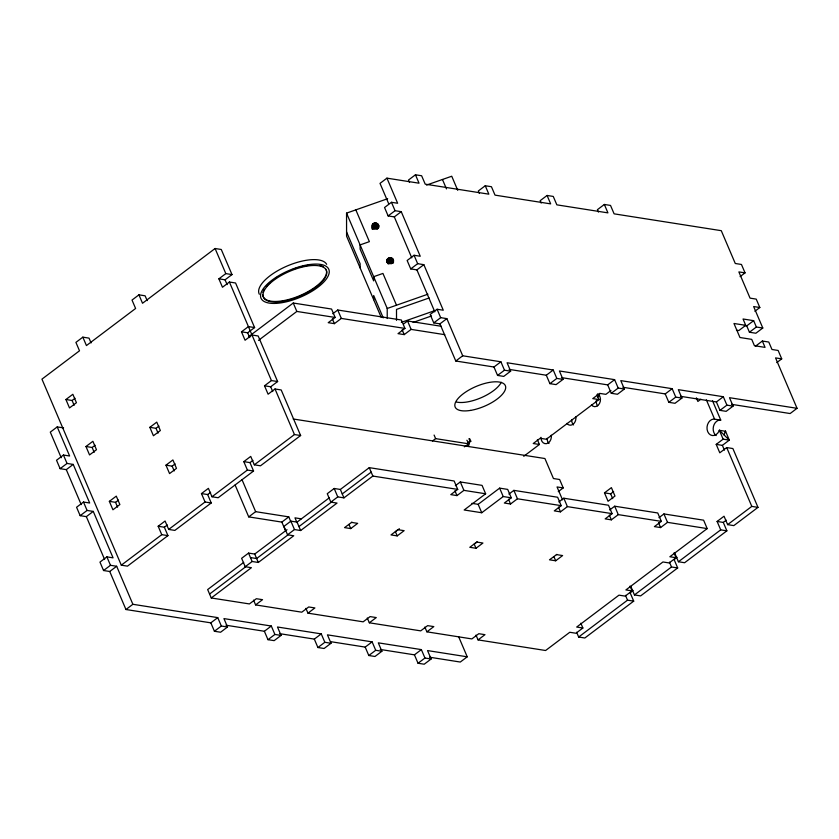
<?xml version="1.0" encoding="UTF-8"?>
<svg xmlns="http://www.w3.org/2000/svg" width="839" height="839" viewBox="0 0 839 839"><rect width="100%" height="100%" fill="white"/><g stroke="black" fill="none" stroke-linecap="round" stroke-linejoin="round"><path stroke-width="1.26" d="M378.651 225.597C379.092 229.991 371.404 229.844 372.076 225.45C373.072 220.919 380.392 223.226 378.651 227.694M386.905 260.226C386.234 264.61 393.931 264.767 393.481 260.363C392.736 255.78 385.174 257.793 386.905 262.324M716.202 444.387L723.124 439.164L729.301 440.129L724.067 434.927L725.557 431.194L729.301 440.129L722.379 445.362L716.202 444.387L719.789 452.798L726.71 447.575L732.887 448.55L757.984 507.375L733.81 525.613L727.633 524.637L724.036 516.226L717.114 521.449L720.701 529.86L726.878 530.835L723.291 522.424L717.114 521.449M719.38 430.229L718.971 431.215A8.296 6.45 -81.1 0 1 707.717 431.676A8.296 6.45 -81.1 0 1 713.79 419.07L720.743 420.077L712.531 400.811M725.148 432.179L725.557 431.194M378.032 228.344L375.002 227.128L372.317 228.9L372.317 224.705M392.862 258.915L392.862 263.121L390.701 261.915L387.608 263.006L387.597 258.8M91.073 342.931L89.028 338.127L82.851 337.152L75.919 342.385L79.506 350.796L41.95 379.144L121.298 565.171L127.476 566.147L167.936 535.628L164.35 527.217L158.172 526.252L161.759 534.663L167.936 535.628M147.171 300.614L145.116 295.81L138.938 294.835L132.017 300.068L135.603 308.479L86.438 345.574L82.851 337.152M243.803 461.639L249.98 462.614L253.567 471.025L247.39 470.05L243.803 461.639L250.725 456.416L254.322 464.827L260.499 465.802L300.624 435.525L281.201 389.957L275.024 388.981L268.102 394.204L264.505 385.793L270.693 386.769L277.615 381.546L258.181 335.978L252.004 335.013L245.072 340.235L241.485 331.825L247.662 332.789L254.595 327.567L235.581 282.995L229.404 282.019L222.471 287.242L218.885 278.831L225.062 279.807L231.994 274.584L221.265 249.477L215.088 248.512L142.525 303.257L138.938 294.835M218.885 278.831L225.817 273.608L231.994 274.584M65.914 399.521L72.846 394.288L76.433 402.699L69.501 407.932L65.914 399.521L72.091 400.486L75.059 398.252M63.586 427.9L57.22 426.904L50.298 432.127L61.216 457.737M409.547 182.409L408.52 180.007L415.452 174.785L419.039 183.196L386.936 178.151L380.015 183.374L388.677 203.699M386.936 178.151L397.644 203.258L391.467 202.293L384.545 207.516L388.132 215.927L394.309 216.902L401.241 211.669L420.245 256.252L414.067 255.276L407.146 260.499L410.732 268.91L416.91 269.885L423.842 264.663L443.275 310.22L437.088 309.255L430.166 314.478L433.753 322.889L439.93 323.864L446.862 318.631L462.709 355.788L500.893 361.787L504.48 370.198L510.657 371.163L507.071 362.752L553.237 370.009L556.823 378.42L563 379.396L559.414 370.974L614.609 379.648L618.196 388.058L624.384 389.034L620.787 380.623L672.165 388.688L675.752 397.109L681.929 398.074L678.342 389.663L723.323 396.732L726.91 405.143L733.087 406.118L729.5 397.696L797.05 408.31L775.551 357.896L781.728 358.872L778.141 350.461L771.964 349.485L768.786 342.039L762.347 341.033L755.415 346.255M57.22 426.904L69.627 456.007L63.449 455.032L56.528 460.254L60.114 468.676L66.291 469.641L73.224 464.418L89.679 503.001L83.501 502.037L76.569 507.259L80.166 515.67L86.344 516.635L93.265 511.412L113.076 557.851L106.889 556.876L99.967 562.109L103.554 570.52L109.731 571.485L116.663 566.262L132.877 604.29L217.752 617.619L221.339 626.03L227.526 627.006L223.929 618.595L271.312 626.03L274.898 634.452L281.075 635.417L277.489 627.006L321.253 633.885L324.84 642.296L331.017 643.261L327.43 634.85L372.128 641.877L375.715 650.288L381.892 651.263L378.305 642.842L421.367 649.606L424.954 658.028L431.131 658.993L427.544 650.582L467.229 656.811L458.681 636.791M388.132 215.927L395.054 210.704L401.241 211.669M85.966 446.516L92.888 441.293L96.475 449.704L89.553 454.927L85.966 446.516L92.143 447.481L95.111 445.247M60.114 468.676L67.036 463.443L73.224 464.418M241.485 331.825L248.417 326.591L254.595 327.567M248.669 336.659L293.251 303.026L331.562 309.046L335.149 317.457L328.227 322.679L334.404 323.655L341.326 318.421L404.954 328.427L401.367 320.005L337.739 310.011L332.789 313.744M258.485 340.382L296.838 311.437L335.149 317.457M149.835 427.345L156.767 422.122L160.354 430.533L153.422 435.756L149.835 427.345L156.012 428.32L158.98 426.076M541.176 203.09L540.159 200.689L547.08 195.466L550.667 203.877L495.02 195.13L491.434 186.719L485.257 185.744L478.335 190.977L479.352 193.379M80.166 515.67L87.088 510.448L93.265 511.412M410.732 268.91L417.654 263.687L423.842 264.663M109.353 501.365L116.285 496.132L119.872 504.554L112.94 509.776L109.353 501.365L115.541 502.33L118.509 500.096M264.505 385.793L271.437 380.57L277.615 381.546M165.975 465.173L172.897 459.95L176.484 468.361L169.562 473.584L165.975 465.173L172.152 466.148L175.12 463.904M403.59 323.969L407.544 320.98L441.188 326.266M404.954 328.427L398.032 333.649L404.209 334.614L411.131 329.391L444.785 334.677M158.172 526.252L165.094 521.019L168.681 529.44L174.858 530.405L211.239 502.96L207.653 494.549L201.465 493.584L205.062 501.995L211.239 502.96M201.465 493.584L208.397 488.35L211.984 496.772L218.161 497.737L253.567 471.025M103.554 570.52L110.486 565.297L116.663 566.262M433.753 322.889L440.685 317.666L446.862 318.631M164.35 527.217L167.318 524.983M207.653 494.549L210.62 492.315M249.98 462.614L252.948 460.37M121.298 565.171L161.759 534.663M168.681 529.44L205.062 501.995M211.984 496.772L247.39 470.05M254.322 464.827L294.447 434.56L300.624 435.525M740.103 276.608L745.042 272.874L741.456 264.463L735.279 263.498L721.278 230.683L614.106 213.84L610.519 205.429L604.342 204.454L597.42 209.687L598.438 212.089M109.731 571.485L125.955 609.513L132.877 604.29M235.109 484.994L248.722 516.887L255.643 511.664L288.784 516.876L290.829 521.68M439.93 323.864L455.776 361.011L462.709 355.788M248.722 516.887L281.852 522.099L288.784 516.876M455.776 361.011L493.972 367.01L500.893 361.787M287.011 529.703L254.731 554.055L248.554 553.09L241.622 558.313L245.219 566.724L251.396 567.699L211.25 597.976L207.663 589.565L243.688 562.392M329.287 497.81L297.069 522.12L290.881 521.145L283.96 526.378L287.546 534.789L293.723 535.754L258.318 562.466L252.14 561.501L245.219 566.724M455.367 485.687L460.317 481.953L482.058 485.372L485.645 493.783L463.904 490.364L456.982 495.597L450.805 494.622L457.727 489.399L454.14 480.988L369.265 467.648L340.361 489.452L334.184 488.476L327.262 493.71L330.849 502.121L337.026 503.085L300.656 530.531L294.479 529.556L287.546 534.789M493.972 367.01L497.558 375.421L504.48 370.198M330.849 502.121L337.771 496.898L343.959 497.863L372.852 476.059L457.727 489.399M209.593 594.043L245.575 566.87M287.861 534.967L256.619 558.543L250.442 557.568L248.554 553.09M300.656 530.531L298.946 526.598L332.213 501.512M510.657 371.163L503.736 376.396L497.558 375.421M432.525 440.968L435.63 438.629L469.2 443.904L466.872 440.255M125.955 609.513L210.83 622.842L217.752 617.619M509.126 369.391L546.315 375.232L553.237 370.009M351.919 522.173L344.556 527.616L350.733 528.591L357.655 523.368L351.478 522.393M210.83 622.842L214.417 631.264L221.339 626.03M467.889 442.656L470.794 441.22L469.777 438.818M468.718 442.782L470.794 441.22M464.334 446.82L469.2 443.904M253.567 600.126L255.601 604.909L262.523 599.675L256.346 598.71L249.424 603.933L211.25 597.976M227.526 627.006L220.594 632.228L214.417 631.264M546.315 375.232L549.902 383.643L556.823 378.42M563 379.396L556.079 384.619L549.902 383.643M399.374 528.727L395.41 531.706L397.193 535.89L404.125 530.668L397.938 529.692L391.016 534.915L397.193 535.89M225.974 625.223L264.379 631.264L271.312 626.03M264.379 631.264L267.966 639.675L274.898 634.452M561.48 377.613L607.688 384.881L614.609 379.648M305.91 608.359L307.965 613.162L314.887 607.939L308.71 606.964L301.778 612.187L255.601 604.909M281.075 635.417L274.143 640.639L267.966 639.675M523.746 456.311L539.425 444.481L537.38 439.678M596.896 394.77L598.952 399.584L546.357 439.258L540.169 438.294L533.247 443.516L539.425 444.481M610.97 390.513L605.873 394.351L599.696 393.386L592.764 398.609L598.952 399.584M607.688 384.881L611.274 393.292L618.196 388.058M485.645 493.783L464.177 509.986L481.743 512.744L503.222 496.541L511.276 497.81L507.689 489.399L499.635 488.13L478.157 504.333L471.885 503.348M624.384 389.034L617.452 394.257L611.274 393.292M279.565 633.644L314.321 639.108L321.253 633.885M508.927 494.098L513.867 490.364L557.631 497.244L561.218 505.655L554.296 510.878L560.473 511.853L567.405 506.63L612.103 513.646L608.506 505.235L563.808 498.219L558.868 501.942M754.88 311.259L759.819 307.525L756.233 299.114L750.056 298.139L738.865 271.909L745.042 272.874M511.276 497.81L504.354 503.033L510.532 504.008L517.453 498.786L561.218 505.655M314.321 639.108L317.908 647.519L324.84 642.296M759.819 307.525L753.642 306.55L762.798 328.018L756.359 327.011L753.653 320.666L743.039 318.998L745.745 325.343L738.813 330.566L736.464 330.199M744.371 325.522L746.731 325.889L753.653 320.666M331.017 643.261L324.095 648.495L317.908 647.519M622.853 387.261L665.233 393.921L672.165 388.688M746.731 325.889L749.437 332.234L756.359 327.011M367.283 617.997L369.328 622.8L376.26 617.577L370.083 616.602L363.151 621.825L307.965 613.162M477.181 541.847L474.213 544.091L475.996 548.266L482.918 543.043L476.741 542.067L469.809 547.301L475.996 548.266M762.798 328.018L755.876 333.24L749.437 332.234M665.233 393.921L668.83 402.332L675.752 397.109M681.929 398.074L675.007 403.297L668.83 402.332M558.271 491.644L563.221 487.91L559.623 479.499L553.446 478.534L544.92 458.534L293.189 418.986M330.723 641.678L365.196 647.1L372.128 641.877M700.848 399.207L697.88 401.451L696.349 397.843M365.196 647.1L368.793 655.511L375.715 650.288M381.892 651.263L374.97 656.486L368.793 655.511M680.408 396.302L716.401 401.954L723.323 396.732M776.778 362.605L781.728 358.872M604.479 492.86L611.4 487.637L614.987 496.048L608.065 501.271L604.479 492.86L610.656 493.835L613.624 491.591M716.401 401.954L719.988 410.365L726.91 405.143M424.838 627.037L426.883 631.83L433.805 626.607L427.628 625.642L420.706 630.865L369.328 622.8M733.087 406.118L726.165 411.341L719.988 410.365M380.245 649.459L414.445 654.84L421.367 649.606M609.743 509.944L614.693 506.211L657.755 512.975L661.342 521.376L654.41 526.609L660.587 527.574L667.519 522.351L707.193 528.591L703.606 520.18L663.932 513.94L658.982 517.673M556.865 554.369L549.503 559.812L555.68 560.788L562.602 555.565L556.425 554.589M612.103 513.646L605.171 518.88L611.348 519.844L618.28 514.622L661.342 521.376M414.445 654.84L418.032 663.25L424.954 658.028M431.131 658.993L424.209 664.215L418.032 663.25M475.996 635.092L478.052 639.895L484.973 634.672L478.796 633.697L471.875 638.919L426.883 631.83M467.229 656.811L460.296 662.044L429.578 657.21M797.05 408.31L790.128 413.543L731.493 404.325M707.193 528.591L669.868 556.75L676.056 557.725L674 552.911M580.829 623.209L582.874 628.012L575.953 633.246L569.775 632.27L545.602 650.508L478.052 639.895M630.026 586.094L632.071 590.897L625.149 596.12L618.972 595.155L576.697 627.048L582.874 628.012M676.056 557.725L669.123 562.948L662.946 561.973L625.894 589.932L632.071 590.897M633.088 590.478L630.12 592.712L633.707 601.133L584.835 637.997L578.658 637.021L576.634 632.281M677.063 557.295L674.095 559.54L677.681 567.951L640.629 595.9L634.452 594.935L630.865 586.524M723.291 522.424L726.259 520.18M578.658 637.021L627.53 600.158L633.707 601.133M634.452 594.935L671.504 566.975L677.681 567.951M674.839 553.341L678.426 561.752L720.701 529.86M727.633 524.637L751.807 506.399L757.984 507.375M726.878 530.835L684.614 562.728L678.426 561.752M343.959 497.863L342.249 493.93L371.174 472.137M381.221 317.373L346.58 236.158L346.549 213.127L387.66 198.707M426.495 185.083L451.739 176.232L457.758 190.359M387.23 318.516L387.219 308.469L427.921 294.195M429.128 297.971L396.501 309.413L396.522 320.383M401.357 322.344L435.2 310.482M413.071 322.438L431.519 315.967M720.743 420.077L719.967 420.035A8.296 6.45 -81.1 0 0 713.475 426.411A8.296 6.45 -81.1 0 0 716.17 435.567M723.124 439.164L719.348 430.302L725.525 431.277M415.452 174.785L421.629 175.75L425.216 184.161L488.843 194.166L485.257 185.744M547.08 195.466L553.258 196.431L556.844 204.842L607.929 212.875L604.342 204.454M745.745 325.343L733.968 323.487L739.946 337.509L751.723 339.365L754.429 345.71L765.053 347.377L762.347 341.033M563.221 487.91L557.033 486.945L562.518 499.792M301.253 518.838L294.961 517.841L297.006 522.655M719.348 430.302L724.067 434.927M258.318 562.466L254.731 554.055M250.442 557.568L252.14 561.501M215.088 248.512L225.817 273.608M706.354 399.836L714.566 419.101M726.71 447.575L751.807 506.399M722.379 445.362L724.424 450.165M663.932 513.94L667.519 522.351M658.542 522.77L660.587 527.574M669.459 562.172L671.504 566.975M610.656 493.835L612.711 498.639M614.693 506.211L618.28 514.622M609.303 515.041L611.348 519.844M625.475 595.354L627.53 600.158M442.457 179.483L446.474 188.901M563.808 498.219L567.405 506.63M558.428 507.05L560.473 511.853M553.897 556.603L555.68 560.788M391.467 202.293L395.054 210.704M414.067 255.276L417.654 263.687M437.088 309.255L440.685 317.666M513.867 490.364L517.453 498.786M394.309 216.902L411.781 257.856M416.91 269.885L434.812 311.846M508.486 499.195L510.532 504.008M499.635 488.13L503.222 496.541M468.949 438.692L469.976 441.083M468.277 444.607L469.085 446.495M467.449 444.471L468.256 446.369M407.544 320.98L411.131 329.391M355.83 209.865L369.38 241.653L360.099 244.904L360.109 249.11L373.67 280.887L373.659 276.692L382.941 273.43L396.501 305.218M478.157 504.333L481.743 512.744M402.154 329.811L404.209 334.614M346.549 213.127L387.219 308.469M460.317 481.953L463.904 490.364M434.099 435.053L435.63 438.629M346.57 231.952L360.13 263.729L360.141 267.935M383.224 317.876L373.691 295.517L373.691 299.712M454.927 490.784L456.982 495.597M337.739 310.011L341.326 318.421M332.349 318.841L334.404 323.655M369.265 467.648L372.852 476.059M293.251 303.026L296.838 311.437M334.184 488.476L337.771 496.898M348.951 524.406L350.733 528.591M229.404 282.019L271.437 380.57M275.024 388.981L294.447 434.56M225.062 279.807L227.117 284.61M247.662 332.789L249.718 337.603M270.693 386.769L272.738 391.572M290.881 521.145L294.479 529.556M281.852 522.099L285.438 530.51M242.041 479.761L255.643 511.664M156.012 428.32L158.068 433.123M172.152 466.148L174.197 470.952M72.091 400.486L74.147 405.3M92.143 447.481L94.188 452.294M115.541 502.33L117.586 507.144M63.449 455.032L67.036 463.443M83.501 502.037L87.088 510.448M106.889 556.876L110.486 565.297M66.291 469.641L81.205 504.606M86.344 516.635L104.623 559.508M340.361 489.452L342.249 493.93M297.069 522.12L298.946 526.598M393.481 260.363L393.481 262.471M393.271 259.608L393.281 261.705M392.264 258.349L392.264 262.544M391.519 257.94L391.53 262.135M390.691 257.72L390.701 261.915M389.831 257.699L389.831 261.904M388.981 257.888L388.992 262.083M388.226 258.265L388.226 262.46M387.146 259.471L387.157 262.628M378.441 224.831L378.452 227.977M378.032 224.139L378.032 227.296M377.435 223.573L377.435 227.778M376.69 223.164L376.701 227.369M375.862 222.943L375.862 227.149M374.991 222.922L375.002 227.128M374.152 223.111L374.163 227.317M373.397 223.489L373.397 227.694M372.768 224.034L372.768 228.229M372.254 227.002L372.254 229.099M501.261 382.311A27.278 10.739 -23.1 0 1 481.659 397.497A27.278 10.739 -23.1 0 1 456.51 402.038M259.335 294.258A36.864 14.525 -23.1 0 1 286.005 266.508A36.864 14.525 -23.1 0 1 326.654 264.327M325.91 269.298A34.231 13.487 -23.1 0 1 298.401 296.23A34.231 13.487 -23.1 0 1 262.743 294.804M262.974 292.538A34.231 13.487 -23.1 0 1 264.337 289.287M266.278 286.508A34.231 13.487 -23.1 0 1 270.473 282.229M275.234 278.517A34.231 13.487 -23.1 0 1 277.195 277.206M292.895 269.371A34.231 13.487 -23.1 0 1 296.471 268.123M298.841 267.389A34.231 13.487 -23.1 0 1 303.529 266.194M305.962 265.711A34.231 13.487 -23.1 0 1 308.532 265.313M319.806 265.47A34.231 13.487 -23.1 0 1 323.162 266.697M573.551 424.922A6.639 5.16 -81.1 0 1 571.716 419.773M597.63 405.845A6.639 5.16 -81.1 0 1 596.351 400.381M597.494 397.183A6.639 5.16 -81.1 0 1 599.696 395.012M549 443.453A6.639 5.16 -81.1 0 1 547.154 438.304M597.494 393.879A6.639 5.16 -81.1 0 1 599.476 403.549A6.639 5.16 -81.1 0 1 591.443 404.88M575.806 416.679A6.639 5.16 -81.1 0 1 573.121 424.198A6.639 5.16 -81.1 0 1 566.891 423.401M551.244 435.21A6.639 5.16 -81.1 0 1 546.609 443.632A6.639 5.16 -81.1 0 1 540.977 437.329M373.397 229.257A3.314 3.01 -0.1 0 1 377.435 229.341M388.237 264.023A3.314 3.01 -0.1 0 1 391.53 263.708M372.768 228.397A3.314 3.01 -0.1 0 1 378.032 228.512M387.608 263.173A3.314 3.01 -0.1 0 1 392.862 263.278M470.553 410.407A27.278 10.739 -23.1 0 0 505.487 386.013A27.278 10.739 -23.1 0 0 464.775 392.652A27.278 10.739 -23.1 0 0 470.553 410.407M276.041 303.372A36.864 14.525 -23.1 0 0 329.213 272.602A36.864 14.525 -23.1 0 0 279.429 275.265A36.864 14.525 -23.1 0 0 276.041 303.372M277.384 301.967A34.231 13.487 -23.1 0 0 326.77 273.399A34.231 13.487 -23.1 0 0 280.53 275.874A34.231 13.487 -23.1 0 0 277.384 301.967"/></g></svg>
